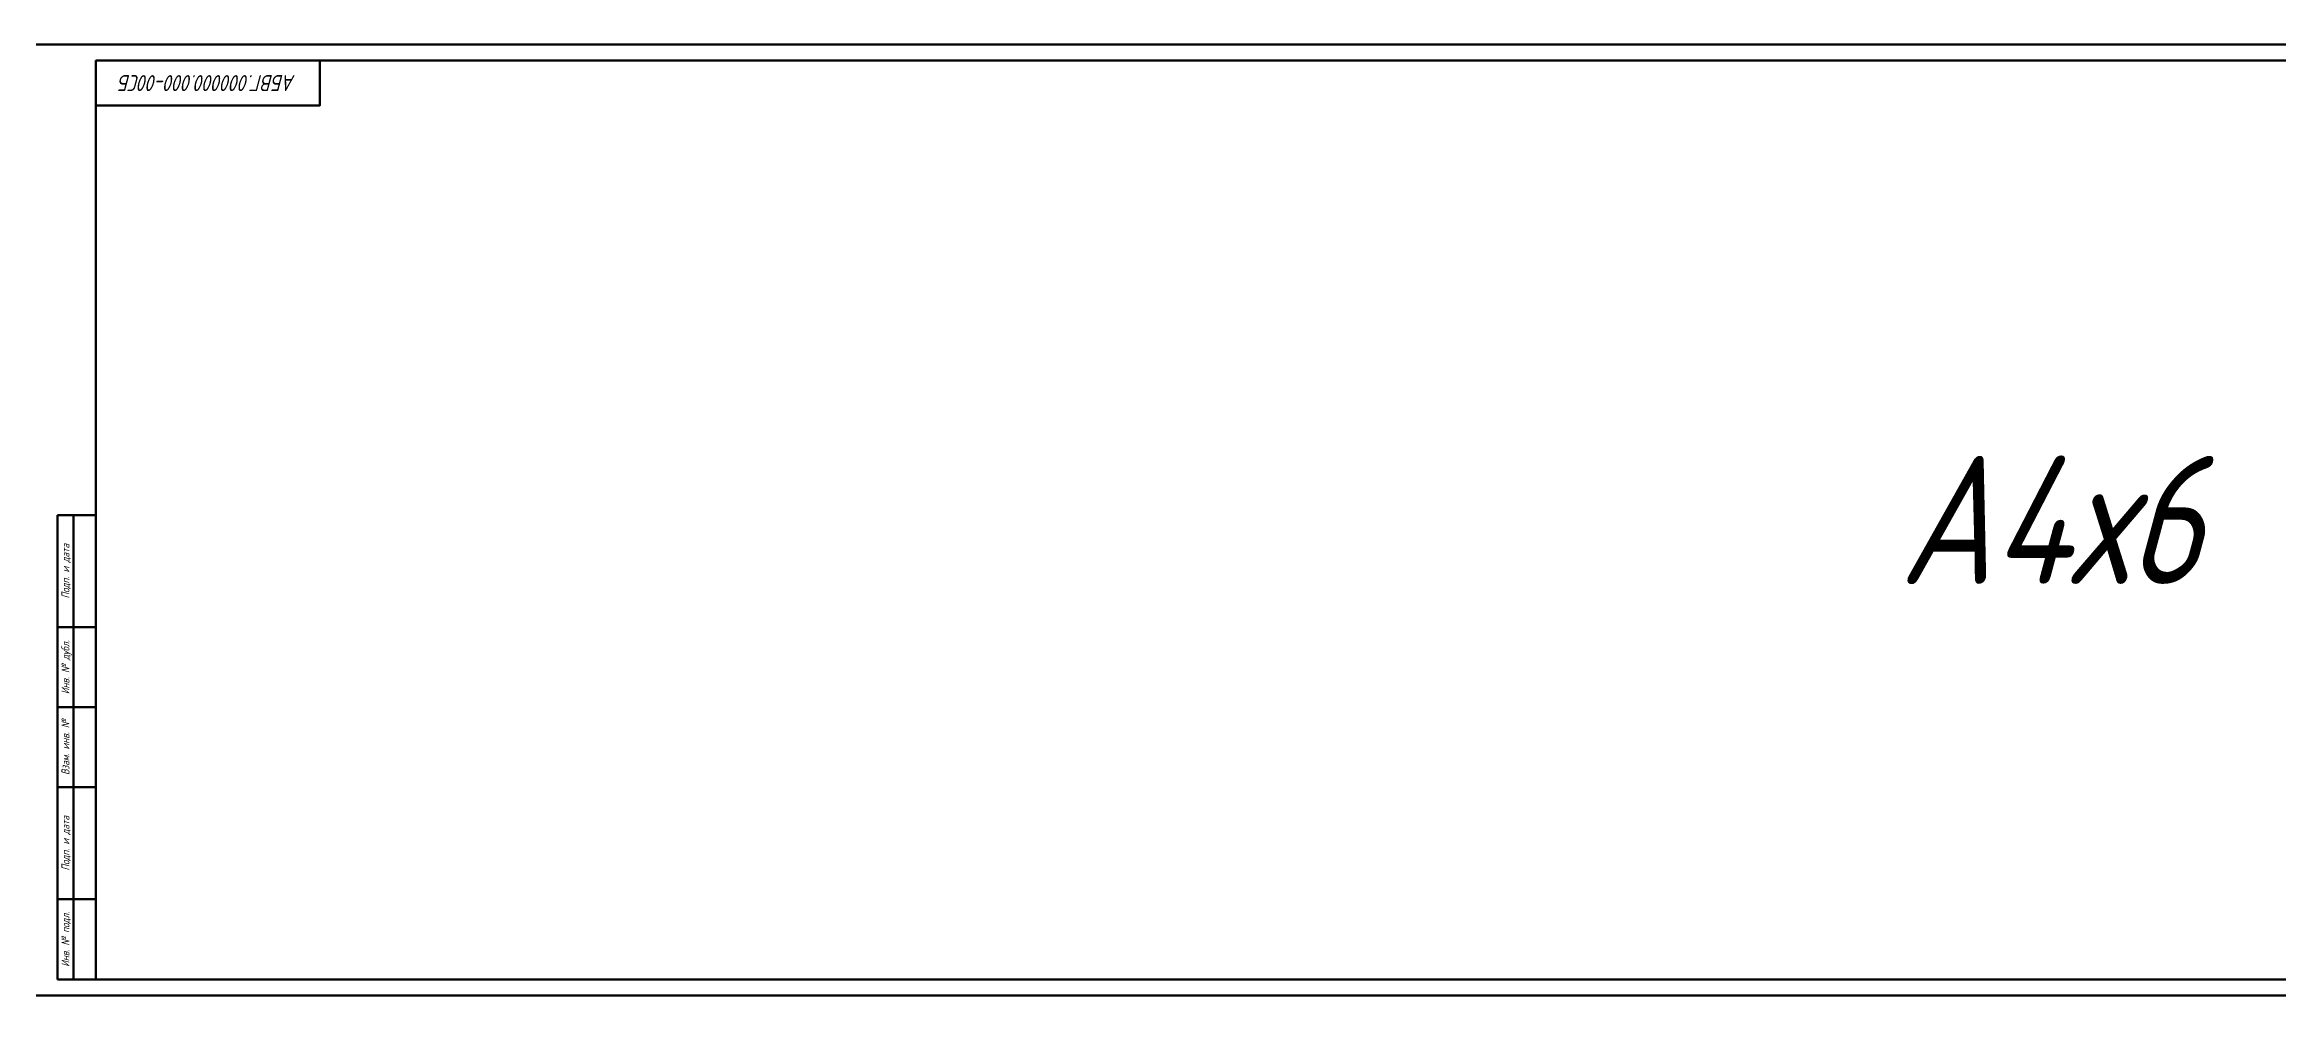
# Model space of a CAD drawing. Header units: inches. Extents: x 0 to 5320, y -3514 to 0.
# Drawn here: x 1265 to 1962, y -2970 to -2673 of the extents above; entities that cross this region are included whole.
import ezdxf

# ---------------------------------------------------------------- set-up
doc = ezdxf.new("R2010")
doc.units = ezdxf.units.IN
doc.header["$MEASUREMENT"] = 0
doc.layers.get('Defpoints').update_dxf_attribs({"color": 30})
doc.styles.add('GOST_A_05.0', font='GOST_A.TTF', dxfattribs={"height": 5})
doc.styles.add('GOST_A_40.0', font='GOST_A.TTF', dxfattribs={"height": 40})
doc.styles.add('GOST_B_02.5', font='GOST_A.TTF', dxfattribs={"height": 2.5})

msp = doc.modelspace()

# ---------------------------------------------------------------- linework, layer by layer
at = {"lineweight": 50}
for p, q in [((1269, -2965), (1269, -2820)), ((1269, -2820), (1269, -2905)), ((1269, -2820), (1281, -2820)), ((1274, -2820), (1274, -2965)), ((1269, -2855), (1281, -2855)), ((1269, -2880), (1281, -2880)), ((1269, -2905), (1281, -2905)), ((1269, -2940), (1281, -2940)), ((1269, -2965), (1281, -2965))]:
    msp.add_line(p, q, dxfattribs=at)
for points in [[(2517, -2965), (1281, -2965), (1281, -2678), (2517, -2678)], [(1281, -2678), (1351, -2678), (1351, -2692), (1281, -2692)]]:
    msp.add_lwpolyline(points, close=True, dxfattribs=at)
at = {"layer": 'Defpoints', "lineweight": 50}
msp.add_lwpolyline([(1261, -2970), (2522, -2970), (2522, -2673), (1261, -2673)], close=True, dxfattribs=at)

# ---------------------------------------------------------------- texts
at = {"color": 1, "lineweight": 13, "insert": (1316, -2685), "char_height": 5, "width": 70, "attachment_point": 5, "rotation": 180, "style": 'GOST_A_05.0'}
msp.add_mtext('{\\fGOST type A|b0|i1|c204|p34;АБВГ.000000.000-00СБ}', dxfattribs=at)
at = {"lineweight": 13, "char_height": 2.5, "attachment_point": 2, "rotation": 90, "style": 'GOST_B_02.5'}
for s, insert, width in [('{\\fGOST type A|b0|i1|c204|p34;Подп. и дата}', (1270.25, -2837.5), 35), ('{\\fGOST type A|b0|i1|c204|p34;Инв. № дубл.}', (1270.25, -2867.5), 25), ('{\\fGOST type A|b0|i1|c204|p34;Взам. инв. №}', (1270.25, -2892.5), 25), ('{\\fGOST type A|b0|i1|c204|p34;Подп. и дата}', (1270.25, -2922.5), 35), ('{\\fGOST type A|b0|i1|c204|p34;Инв. № подл.}', (1270.25, -2952.5), 25)]:
    msp.add_mtext(s, dxfattribs=dict(at, insert=insert, width=width))
at = {"layer": 'Defpoints', "lineweight": 13, "insert": (1891.5, -2821.5), "char_height": 40, "width": 1261, "attachment_point": 5, "style": 'GOST_A_40.0'}
msp.add_mtext('{\\fGOST type A|b0|i1|c204|p34;A4х6}', dxfattribs=at)

doc.saveas('drawing.dxf')
